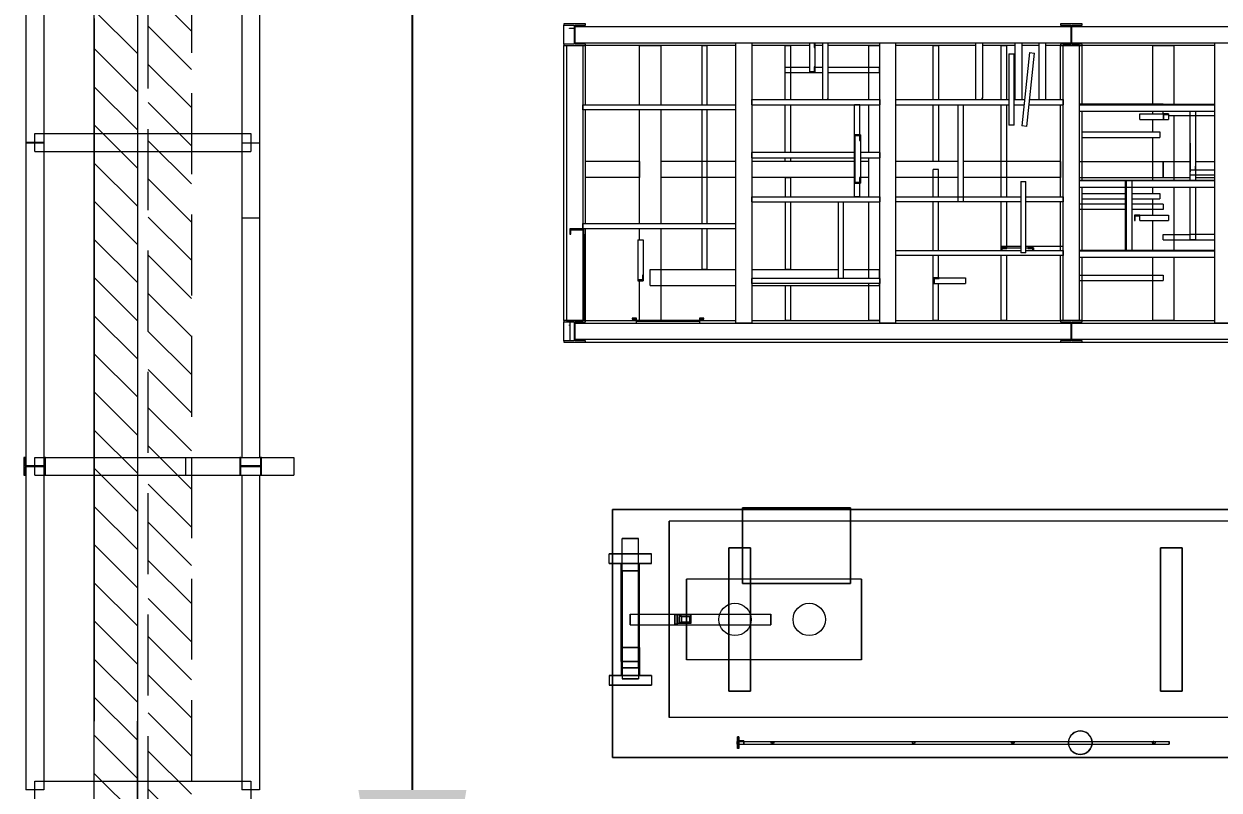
# Model space of a CAD drawing. Header units: inches. Extents: x -430764 to 256483, y 7374 to 217374.
# Drawn here: x -242696 to -231627, y 96227 to 103328 of the extents above; entities that cross this region are included whole.
import ezdxf

# ---------------------------------------------------------------- set-up
doc = ezdxf.new("R2010")
doc.units = ezdxf.units.IN
doc.header["$MEASUREMENT"] = 0
doc.linetypes.add('CABLETRAYLAYOUT-EMBED 2_DWG$0$HIDDEN2', pattern=[0.1875, 0.125, -0.0625])
for name, color, linetype, lineweight in [('Cable Tray Instruments', 7, 'Continuous', 13), ('Cable Tray Power', 7, 'Continuous', 13), ('CABLETRAYLAYOUT-EMBED 2_DWG$0$DwgTemplate', 7, 'Continuous', 9)]:
    doc.layers.add(name, color=color, linetype=linetype, lineweight=lineweight)
doc.styles.add('HZTXT', font='simplexs.shx', dxfattribs={"width": 0.7, "bigfont": 'hztxt.shx'})
doc.dimstyles.new('标注 1：500', dxfattribs={"dimtxt": 1500, "dimasz": 3000, "dimexe": 150, "dimexo": 100, "dimgap": 50, "dimtad": 1, "dimdec": 0, "dimdsep": 46, "dimtxsty": 'HZTXT', "dimcen": 9, "dimclrd": 4, "dimclre": 4, "dimclrt": 2, "dimazin": 2, "dimtfac": 1, "dimtdec": 0, "dimtmove": 2, "dimatfit": 3, "dimfxl": 250, "dimtolj": 1, "dimtzin": 0, "dimarcsym": 0})

# ---------------------------------------------------------------- blocks, each defined once
blk = doc.blocks.new('*D5')
at = {"layer": 'Cable Tray Instruments', "color": 4, "lineweight": -2, "transparency": 16777216}
for p, q in [((-241045, 135311), (-238948, 135311)), ((-239098, 132311), (-239098, 116519)), ((-239098, 96228), (-239098, 112019)), ((-241545, 93228), (-238948, 93228))]:
    blk.add_line(p, q, dxfattribs=at)
at = {"layer": 'Cable Tray Instruments', "color": 4, "transparency": 16777216}
for points in [[(-239598, 132311), (-238598, 132311), (-239098, 135311)], [(-239598, 96228), (-238598, 96228), (-239098, 93228)]]:
    blk.add_solid(points, dxfattribs=at)
at = {"layer": 'Defpoints', "color": 0, "transparency": 16777216}
for p in [(-241145, 135311), (-241645, 93228), (-239098, 93228)]:
    blk.add_point(p, dxfattribs=at)
at = {"layer": 'Cable Tray Instruments', "transparency": 16777216, "insert": (-239098, 114269), "char_height": 1500, "attachment_point": 5, "rotation": 90, "style": 'HZTXT'}
blk.add_mtext('\\A1;42.1m', dxfattribs=at)

msp = doc.modelspace()

# ---------------------------------------------------------------- hatches: boundary and pattern name
at = {"layer": 'Cable Tray Instruments'}
h = msp.add_hatch(dxfattribs=at)
h.set_pattern_fill('ANSI31', color=6, scale=2000, angle=90)
h.paths.add_polyline_path([(-241544.86, 135310.81), (-241144.86, 135310.81), (-241144.86, 93728.09), (-241544.86, 93728.09)])
at = {"layer": 'Cable Tray Power'}
h = msp.add_hatch(dxfattribs=at)
h.set_pattern_fill('ANSI31', color=3, scale=2000, angle=90)
h.paths.add_polyline_path([(-242044.86, 135310.81), (-241644.86, 135310.81), (-241644.86, 93228.26), (-242044.86, 93228.26)])

# ---------------------------------------------------------------- linework, layer by layer
at = {"layer": 'Cable Tray Instruments', "color": 6, "linetype": 'CABLETRAYLAYOUT-EMBED 2_DWG$0$HIDDEN2', "ltscale": 6000}
msp.add_lwpolyline([(-241144.86, 135310.81), (-241144.86, 93728.09), (-241544.86, 93728.09), (-241544.86, 135310.81)], dxfattribs=at)
msp.add_lwpolyline([(-241544.86, 135310.81), (-241144.86, 135310.81), (-241144.86, 93728.09), (-241544.86, 93728.09)], close=True, dxfattribs=at)
at = {"layer": 'Cable Tray Power', "color": 3, "linetype": 'Continuous'}
for p, q in [((-242044.86, 103378.26), (-242044.86, 100278.26)), ((-242044.86, 103378.26), (-242044.86, 100278.26)), ((-241644.86, 103378.26), (-241644.86, 100278.26)), ((-241644.86, 103378.26), (-241644.86, 100278.26)), ((-242044.86, 100278.26), (-242044.86, 100208.45)), ((-242044.86, 100278.26), (-242044.86, 100208.45)), ((-242044.86, 100208.45), (-242044.86, 96866.26)), ((-242044.86, 100208.45), (-242044.86, 96866.26)), ((-241644.86, 100278.26), (-241644.86, 100208.45)), ((-241644.86, 100278.26), (-241644.86, 100208.45)), ((-241644.86, 100208.45), (-241644.86, 96866.26)), ((-241644.86, 100208.45), (-241644.86, 96866.26)), ((-242044.86, 95828.26), (-242044.86, 96866.26)), ((-242044.86, 95828.26), (-242044.86, 96866.26)), ((-241644.86, 95828.26), (-241644.86, 96866.26)), ((-241644.86, 95828.26), (-241644.86, 96866.26))]:
    msp.add_line(p, q, dxfattribs=at)
at = {"layer": 'Cable Tray Power', "color": 3}
msp.add_lwpolyline([(-242044.86, 135310.81), (-241644.86, 135310.81), (-241644.86, 93228.26), (-242044.86, 93228.26)], close=True, dxfattribs=at)
at = {"layer": 'CABLETRAYLAYOUT-EMBED 2_DWG$0$DwgTemplate', "color": 252, "linetype": 'Continuous'}
for p, q in [((-242677.41, 105228.26), (-242677.41, 102228.26)), ((-242512.31, 105228.26), (-242512.31, 102228.26)), ((-240677.41, 105145.71), (-240677.41, 101528.21)), ((-240512.31, 105145.71), (-240512.31, 101528.21)), ((-237694.86, 103328.26), (-237694.86, 103316.26)), ((-237494.86, 103328.26), (-237694.86, 103328.26)), ((-237694.86, 103140.26), (-237694.86, 103316.26)), ((-237694.86, 103316.26), (-237598.86, 103316.26)), ((-237642, 103284.26), (-237642, 103288.26)), ((-237642, 103288.26), (-237598.86, 103288.26)), ((-237598.86, 103284.26), (-237642, 103284.26)), ((-237598.86, 103316.26), (-237598.86, 103140.26)), ((-237590.86, 103140.26), (-237590.86, 103316.26)), ((-237590.86, 103316.26), (-237494.86, 103316.26)), ((-237590.86, 103153.26), (-237590.86, 103303.26)), ((-237590.86, 103303.26), (-230194.86, 103303.26)), ((-237494.86, 103316.26), (-237494.86, 103328.26)), ((-233094.86, 103328.26), (-233094.86, 103316.26)), ((-232894.86, 103328.26), (-233094.86, 103328.26)), ((-233094.86, 103316.26), (-232998.86, 103316.26)), ((-232998.86, 103316.26), (-232998.86, 103140.26)), ((-232990.86, 103140.26), (-232990.86, 103316.26)), ((-232990.86, 103316.26), (-232894.86, 103316.26)), ((-232894.86, 103316.26), (-232894.86, 103328.26)), ((-237694.86, 103140.26), (-237694.86, 103128.26)), ((-237598.86, 103140.26), (-237694.86, 103140.26)), ((-237694.86, 100578.26), (-237694.86, 103128.26)), ((-237694.86, 103128.26), (-237494.86, 103128.26)), ((-237669.86, 103128.26), (-237669.86, 100578.26)), ((-237669.86, 103128.26), (-237519.86, 103128.26)), ((-237590.86, 103153.26), (-230194.86, 103153.26)), ((-237494.86, 103140.26), (-237590.86, 103140.26)), ((-237519.86, 103128.26), (-237519.86, 101428.31)), ((-237494.86, 103128.26), (-237494.86, 103140.26)), ((-236105.86, 103128.26), (-237494.86, 103128.26)), ((-237494.86, 102578.26), (-237494.86, 103128.26)), ((-236994.86, 103128.26), (-236794.86, 103128.26)), ((-236994.86, 102578.26), (-236994.86, 103128.26)), ((-236794.86, 102578.26), (-236794.86, 103128.26)), ((-236414.86, 103128.26), (-236366.86, 103128.26)), ((-236414.86, 102578.26), (-236414.86, 103128.26)), ((-236366.86, 102578.26), (-236366.86, 103128.26)), ((-236105.86, 103153.26), (-235955.86, 103153.26)), ((-236105.86, 103153.26), (-236105.86, 100553.26)), ((-235955.86, 103153.26), (-235955.86, 100553.26)), ((-235420.26, 103128.26), (-235955.86, 103128.26)), ((-235644.86, 103128.26), (-235596.86, 103128.26)), ((-235644.86, 102626.26), (-235644.86, 103128.26)), ((-235596.86, 103128.26), (-235596.86, 102626.26)), ((-235420.26, 103153.26), (-235420.26, 102878.36)), ((-235375.81, 103153.26), (-235375.81, 103109.91)), ((-235375.81, 103109.91), (-235369.46, 103109.91)), ((-235369.46, 103153.26), (-235369.46, 102878.36)), ((-235369.46, 103109.91), (-235369.46, 103153.26)), ((-235300.26, 103128.26), (-235369.46, 103128.26)), ((-235300.26, 103153.26), (-235300.26, 102626.26)), ((-235249.46, 103153.26), (-235249.46, 102629.69)), ((-234769.86, 103128.26), (-235249.46, 103128.26)), ((-234874.86, 103128.26), (-234874.86, 102626.26)), ((-234874.86, 103128.26), (-234769.86, 103128.26)), ((-234769.86, 100553.26), (-234769.86, 103153.26)), ((-234769.86, 103153.26), (-234619.86, 103153.26)), ((-234619.86, 100553.26), (-234619.86, 103153.26)), ((-233882.46, 103128.26), (-234619.86, 103128.26)), ((-234274.86, 102626.26), (-234274.86, 103128.26)), ((-234274.86, 103128.26), (-234226.86, 103128.26)), ((-234226.86, 103128.26), (-234226.86, 102626.26)), ((-233882.46, 103153.26), (-233882.46, 102626.26)), ((-233819.46, 103153.26), (-233819.46, 102641.26)), ((-233517.86, 103128.26), (-233819.46, 103128.26)), ((-233644.86, 102626.26), (-233644.86, 103128.26)), ((-233644.86, 103128.26), (-233596.86, 103128.26)), ((-233596.86, 103128.26), (-233596.86, 102626.26)), ((-233573.02, 103050.4), (-233573.02, 102388.26)), ((-233573.02, 103050.4), (-233525.02, 103050.4)), ((-233525.02, 102388.26), (-233525.02, 103050.4)), ((-233517.86, 103153.26), (-233517.86, 102626.26)), ((-233454.86, 103153.26), (-233454.86, 102626.26)), ((-233294.86, 103128.26), (-233454.86, 103128.26)), ((-233383.34, 103061.73), (-233454.12, 102382.6)), ((-233406.38, 102377.62), (-233335.6, 103056.75)), ((-233383.34, 103061.73), (-233335.6, 103056.75)), ((-233294.86, 102626.26), (-233294.86, 103153.26)), ((-233231.86, 102626.26), (-233231.86, 103153.26)), ((-233094.86, 103128.26), (-233231.86, 103128.26)), ((-233094.86, 103140.26), (-233094.86, 103128.26)), ((-232998.86, 103140.26), (-233094.86, 103140.26)), ((-233094.86, 102626.26), (-233094.86, 103128.26)), ((-233094.86, 103128.26), (-232894.86, 103128.26)), ((-233069.86, 100578.26), (-233069.86, 103128.26)), ((-232919.86, 103128.26), (-233069.86, 103128.26)), ((-232894.86, 103140.26), (-232990.86, 103140.26)), ((-232919.86, 100578.26), (-232919.86, 103128.26)), ((-232894.86, 103128.26), (-232894.86, 103140.26)), ((-231669.86, 103128.26), (-232894.86, 103128.26)), ((-232894.86, 102581.26), (-232894.86, 103128.26)), ((-232244.86, 103128.26), (-232244.86, 102581.26)), ((-232244.86, 103128.26), (-232044.86, 103128.26)), ((-232044.86, 103128.26), (-232044.86, 102581.26)), ((-231669.86, 103153.26), (-231519.86, 103153.26)), ((-231669.86, 103153.26), (-231669.86, 100553.26)), ((-235644.86, 102926.26), (-235420.26, 102926.26)), ((-235644.86, 102878.26), (-235644.86, 102926.26)), ((-235644.86, 102878.26), (-235300.26, 102878.26)), ((-235375.81, 102884.71), (-235420.26, 102884.71)), ((-235420.26, 102884.71), (-235420.26, 102878.36)), ((-235369.46, 102878.36), (-235420.26, 102878.36)), ((-235420.26, 102878.36), (-235369.46, 102878.36)), ((-235375.81, 102929.16), (-235375.81, 102884.71)), ((-235369.46, 102929.16), (-235375.81, 102929.16)), ((-235369.46, 102878.36), (-235369.46, 102929.16)), ((-235369.46, 102926.26), (-235300.26, 102926.26)), ((-235249.46, 102926.26), (-234774.86, 102926.26)), ((-235249.46, 102878.26), (-234774.86, 102878.26)), ((-234774.86, 102926.26), (-234774.86, 102878.26)), ((-235955.86, 102626.26), (-234769.86, 102626.26)), ((-235955.86, 102578.26), (-235955.86, 102626.26)), ((-235249.46, 102629.69), (-235255.81, 102629.69)), ((-235255.81, 102629.69), (-235255.81, 102626.26)), ((-235249.46, 102626.26), (-235249.46, 102629.69)), ((-234769.86, 102626.26), (-234769.86, 102578.26)), ((-234619.86, 102626.26), (-233573.02, 102626.26)), ((-234619.86, 102578.26), (-234619.86, 102626.26)), ((-233819.46, 102641.26), (-233825.46, 102641.26)), ((-233825.46, 102641.26), (-233825.46, 102626.26)), ((-233819.46, 102626.26), (-233819.46, 102641.26)), ((-233525.02, 102626.26), (-233428.72, 102626.26)), ((-233380.46, 102626.26), (-233069.86, 102626.26)), ((-233069.86, 102626.26), (-233069.86, 102578.26)), ((-237519.86, 102578.26), (-236105.86, 102578.26)), ((-237519.86, 102530.26), (-237519.86, 102578.26)), ((-236105.86, 102530.26), (-237519.86, 102530.26)), ((-237494.86, 101478.26), (-237494.86, 102530.26)), ((-236994.86, 101478.26), (-236994.86, 102530.26)), ((-236794.86, 101478.26), (-236794.86, 102530.26)), ((-236414.86, 101478.26), (-236414.86, 102530.26)), ((-236366.86, 101478.26), (-236366.86, 102530.26)), ((-236105.86, 102578.26), (-236105.86, 102530.26)), ((-235955.86, 102578.26), (-234769.86, 102578.26)), ((-235644.86, 102135.76), (-235644.86, 102578.26)), ((-235596.86, 102578.26), (-235596.86, 102135.76)), ((-235002.86, 101726.26), (-235002.86, 102578.26)), ((-234954.86, 102578.26), (-235002.86, 102578.26)), ((-234954.86, 102299.31), (-234954.86, 102578.26)), ((-234874.86, 102578.26), (-234874.86, 102135.76)), ((-234619.86, 102578.26), (-233573.02, 102578.26)), ((-234274.86, 102053.26), (-234274.86, 102578.26)), ((-234226.86, 102578.26), (-234226.86, 102053.26)), ((-234042.86, 102578.26), (-233994.86, 102578.26)), ((-234042.86, 101678.26), (-234042.86, 102578.26)), ((-233994.86, 101678.26), (-233994.86, 102578.26)), ((-233644.86, 101726.26), (-233644.86, 102578.26)), ((-233596.86, 102578.26), (-233596.86, 101726.26)), ((-233525.02, 102578.26), (-233433.73, 102578.26)), ((-233385.47, 102578.26), (-233069.86, 102578.26)), ((-233094.86, 101726.26), (-233094.86, 102578.26)), ((-232919.86, 102586.26), (-232144.86, 102586.26)), ((-232919.86, 102575.26), (-232919.86, 102581.26)), ((-231669.86, 102581.26), (-232919.86, 102581.26)), ((-231669.86, 102575.26), (-232919.86, 102575.26)), ((-232919.86, 102518.26), (-231669.86, 102518.26)), ((-232894.86, 102326.89), (-232894.86, 102518.26)), ((-232360.58, 102493.66), (-232094.86, 102493.66)), ((-232360.58, 102442.86), (-232360.58, 102493.66)), ((-232244.86, 102518.26), (-232244.86, 102493.66)), ((-232146.22, 102493.66), (-232146.22, 102442.86)), ((-232095.42, 102493.66), (-232146.22, 102493.66)), ((-232144.86, 102586.26), (-232144.86, 102581.26)), ((-232144.86, 102493.66), (-232144.86, 102518.26)), ((-232095.42, 102487.31), (-232095.42, 102493.66)), ((-232094.86, 102493.66), (-232094.86, 102442.86)), ((-231894.86, 102480.26), (-231894.86, 102518.26)), ((-231894.86, 101878.26), (-231894.86, 102518.26)), ((-231846.86, 102518.26), (-231846.86, 101878.26)), ((-231669.86, 102581.26), (-231669.86, 102575.26)), ((-233525.02, 102388.26), (-233573.02, 102388.26)), ((-232360.58, 102442.86), (-232094.86, 102442.86)), ((-232244.86, 102442.86), (-232244.86, 102326.89)), ((-232146.22, 102442.86), (-232139.87, 102442.86)), ((-232139.87, 102442.86), (-232139.87, 102487.31)), ((-232139.87, 102487.31), (-232095.42, 102487.31)), ((-232094.86, 102480.26), (-231894.86, 102480.26)), ((-232044.86, 102480.26), (-232044.86, 101878.26)), ((-231894.86, 102480.26), (-231669.86, 102480.26)), ((-242594.86, 102310.81), (-240594.86, 102310.81)), ((-242594.86, 102145.71), (-242594.86, 102310.81)), ((-240594.86, 102310.81), (-240594.86, 102145.71)), ((-235000.26, 102299.31), (-235000.26, 102292.96)), ((-234949.46, 102299.31), (-235000.26, 102299.31)), ((-235000.26, 102299.31), (-235000.26, 101852.22)), ((-235000.26, 102299.31), (-234949.46, 102299.31)), ((-235000.26, 102292.96), (-234955.81, 102292.96)), ((-234955.81, 102292.96), (-234955.81, 102248.51)), ((-234949.46, 102248.51), (-234949.46, 102299.31)), ((-234949.46, 102299.31), (-234949.46, 101852.22)), ((-233406.38, 102377.62), (-233454.12, 102382.6)), ((-232894.86, 102326.89), (-232175.9, 102326.89)), ((-232894.86, 102276.09), (-232894.86, 102326.89)), ((-232894.86, 102276.09), (-232175.9, 102276.09)), ((-232894.86, 101878.26), (-232894.86, 102276.09)), ((-232244.86, 102276.09), (-232244.86, 101878.26)), ((-232175.9, 102326.89), (-232175.9, 102276.09)), ((-242512.31, 102228.26), (-242677.41, 102228.26)), ((-242677.41, 102225.15), (-242512.31, 102225.15)), ((-242677.41, 102225.15), (-242677.41, 99228.26)), ((-242512.31, 102225.15), (-242512.31, 99228.26)), ((-240677.41, 102225.15), (-240512.31, 102225.15)), ((-240677.41, 102225.15), (-240677.41, 99310.81)), ((-240512.31, 102225.15), (-240512.31, 99310.81)), ((-234955.81, 102248.51), (-234949.46, 102248.51)), ((-231896.26, 102224.03), (-231896.26, 101958.31)), ((-231896.26, 102224.03), (-231894.86, 102224.03)), ((-231846.86, 102224.03), (-231845.46, 102224.03)), ((-231845.46, 102224.03), (-231845.46, 101976.26)), ((-242594.86, 102145.71), (-240594.86, 102145.71)), ((-236994.86, 102053.26), (-237494.86, 102053.26)), ((-237494.86, 101903.26), (-237494.86, 102053.26)), ((-236994.86, 102053.26), (-236994.86, 101903.26)), ((-236794.86, 101903.26), (-236794.86, 102053.26)), ((-236105.86, 102053.26), (-236794.86, 102053.26)), ((-235955.86, 102087.76), (-235955.86, 102135.76)), ((-235000.26, 102135.76), (-235955.86, 102135.76)), ((-235955.86, 102087.76), (-235000.26, 102087.76)), ((-235002.86, 102053.26), (-235955.86, 102053.26)), ((-235644.86, 102053.26), (-235644.86, 102087.76)), ((-235596.86, 102053.26), (-235644.86, 102053.26)), ((-235596.86, 102087.76), (-235596.86, 102053.26)), ((-234769.86, 102135.76), (-234949.46, 102135.76)), ((-234949.46, 102087.76), (-234769.86, 102087.76)), ((-234874.86, 102053.26), (-234949.46, 102053.26)), ((-234874.86, 102087.76), (-234874.86, 101726.26)), ((-234874.86, 102053.26), (-234874.86, 101903.26)), ((-234769.86, 102135.76), (-234769.86, 102087.76)), ((-234042.86, 102053.26), (-234619.86, 102053.26)), ((-234226.86, 102053.26), (-234274.86, 102053.26)), ((-233094.86, 102053.26), (-233994.86, 102053.26)), ((-233094.86, 102053.26), (-233094.86, 101903.26)), ((-232919.86, 102053.26), (-232144.86, 102053.26)), ((-232144.86, 102053.26), (-231896.26, 102053.26)), ((-232144.86, 101903.26), (-232144.86, 102053.26)), ((-232144.86, 102053.26), (-232144.86, 101903.26)), ((-231845.46, 102053.26), (-231669.86, 102053.26)), ((-234226.86, 101978.26), (-234274.86, 101978.26)), ((-234274.86, 101726.26), (-234274.86, 101978.26)), ((-234226.86, 101726.26), (-234226.86, 101978.26)), ((-231896.26, 102009.67), (-231896.26, 102003.32)), ((-231894.86, 102009.67), (-231896.26, 102009.67)), ((-231896.26, 102003.32), (-231894.86, 102003.32)), ((-231894.86, 101958.31), (-231896.26, 101958.31)), ((-231894.86, 101928.26), (-231894.86, 101976.26)), ((-231894.86, 101976.26), (-231669.86, 101976.26)), ((-231845.46, 102009.67), (-231846.86, 102009.67)), ((-231845.46, 101976.26), (-231845.46, 102009.67)), ((-236994.86, 101903.26), (-237494.86, 101903.26)), ((-236105.86, 101903.26), (-236794.86, 101903.26)), ((-235002.86, 101903.26), (-235955.86, 101903.26)), ((-235644.86, 101903.26), (-235644.86, 101726.26)), ((-235644.86, 101903.26), (-235596.86, 101903.26)), ((-235596.86, 101903.26), (-235596.86, 101726.26)), ((-234955.81, 101858.57), (-235000.26, 101858.57)), ((-235000.26, 101858.57), (-235000.26, 101852.22)), ((-234949.46, 101852.22), (-235000.26, 101852.22)), ((-235000.26, 101852.22), (-234949.46, 101852.22)), ((-234955.81, 101903.02), (-234955.81, 101858.57)), ((-234949.46, 101903.02), (-234955.81, 101903.02)), ((-234954.86, 101726.26), (-234954.86, 101852.22)), ((-234874.86, 101903.26), (-234949.46, 101903.26)), ((-234949.46, 101852.22), (-234949.46, 101903.02)), ((-234042.86, 101903.26), (-234619.86, 101903.26)), ((-233094.86, 101903.26), (-233994.86, 101903.26)), ((-233464.7, 101868.26), (-233464.7, 101206.13)), ((-233464.7, 101868.26), (-233416.7, 101868.26)), ((-233416.7, 101206.13), (-233416.7, 101868.26)), ((-232919.86, 101903.26), (-232144.86, 101903.26)), ((-232919.86, 101872.26), (-232919.86, 101878.26)), ((-231669.86, 101878.26), (-232919.86, 101878.26)), ((-231669.86, 101872.26), (-232919.86, 101872.26)), ((-232494.48, 101228.26), (-232494.15, 101878.26)), ((-232494.15, 101878.26), (-232488.15, 101878.26)), ((-232488.15, 101878.26), (-232488.48, 101228.26)), ((-232431.48, 101228.26), (-232431.15, 101872.26)), ((-232144.86, 101903.26), (-231894.86, 101903.26)), ((-231894.86, 101928.26), (-231669.86, 101928.26)), ((-231846.86, 101903.26), (-231669.86, 101903.26)), ((-231669.86, 101878.26), (-231669.86, 101872.26)), ((-235955.86, 101678.26), (-235955.86, 101726.26)), ((-235955.86, 101726.26), (-234769.86, 101726.26)), ((-234954.86, 101726.26), (-235002.86, 101726.26)), ((-234769.86, 101726.26), (-234769.86, 101678.26)), ((-234619.86, 101678.26), (-234619.86, 101726.26)), ((-234619.86, 101726.26), (-233464.7, 101726.26)), ((-233416.7, 101726.26), (-233069.86, 101726.26)), ((-233069.86, 101726.26), (-233069.86, 101678.26)), ((-232919.86, 101815.26), (-232494.18, 101815.26)), ((-232894.86, 101756.89), (-232894.86, 101815.26)), ((-232894.86, 101756.89), (-232494.21, 101756.89)), ((-232894.86, 101706.09), (-232894.86, 101756.89)), ((-232488.18, 101815.26), (-231669.86, 101815.26)), ((-232431.21, 101756.89), (-232175.9, 101756.89)), ((-232244.86, 101815.26), (-232244.86, 101756.89)), ((-232175.9, 101756.89), (-232175.9, 101706.09)), ((-232044.86, 101815.26), (-232044.86, 101228.26)), ((-231894.86, 101328.26), (-231894.86, 101815.26)), ((-231846.86, 101815.26), (-231846.86, 101328.26)), ((-235955.86, 101678.26), (-235152.86, 101678.26)), ((-235644.86, 101678.26), (-235644.86, 101053.26)), ((-235596.86, 101678.26), (-235596.86, 101053.26)), ((-235152.86, 101678.26), (-235104.86, 101678.26)), ((-235152.86, 100968.76), (-235152.86, 101678.26)), ((-235104.86, 101678.26), (-234769.86, 101678.26)), ((-235104.86, 100968.76), (-235104.86, 101678.26)), ((-234874.86, 101678.26), (-234874.86, 100968.76)), ((-233464.7, 101678.26), (-234619.86, 101678.26)), ((-234274.86, 101228.26), (-234274.86, 101678.26)), ((-234226.86, 101228.26), (-234226.86, 101678.26)), ((-233994.86, 101678.26), (-234042.86, 101678.26)), ((-233644.86, 101228.26), (-233644.86, 101678.26)), ((-233596.86, 101678.26), (-233596.86, 101253.66)), ((-233069.86, 101678.26), (-233416.7, 101678.26)), ((-233094.86, 101228.26), (-233094.86, 101678.26)), ((-232494.26, 101656.26), (-232919.86, 101656.26)), ((-232494.29, 101608.26), (-232919.86, 101608.26)), ((-232894.86, 101706.09), (-232494.24, 101706.09)), ((-232894.86, 101228.26), (-232894.86, 101706.09)), ((-232144.86, 101608.26), (-232431.29, 101608.26)), ((-232144.86, 101656.26), (-232431.26, 101656.26)), ((-232431.24, 101706.09), (-232175.9, 101706.09)), ((-232244.86, 101706.09), (-232244.86, 101556.89)), ((-232144.86, 101656.26), (-232144.86, 101608.26)), ((-240512.31, 101528.21), (-240677.41, 101528.21)), ((-232361.14, 101556.89), (-232411.94, 101556.89)), ((-232411.94, 101556.89), (-232411.94, 101506.09)), ((-232411.94, 101506.09), (-232405.59, 101506.09)), ((-232405.59, 101550.54), (-232361.14, 101550.54)), ((-232405.59, 101506.09), (-232405.59, 101550.54)), ((-232361.14, 101550.54), (-232361.14, 101556.89)), ((-232360.58, 101506.09), (-232360.58, 101556.89)), ((-232360.58, 101556.89), (-232094.86, 101556.89)), ((-232360.58, 101506.09), (-232094.86, 101506.09)), ((-232244.86, 101506.09), (-232244.86, 101228.26)), ((-232094.86, 101556.89), (-232094.86, 101506.09)), ((-237511.36, 101428.31), (-237638.36, 101428.31)), ((-237638.36, 101428.31), (-237638.36, 101380.31)), ((-237630.23, 101380.31), (-237630.23, 101420.06)), ((-237630.23, 101420.06), (-237519.49, 101420.06)), ((-237519.86, 101478.26), (-236105.86, 101478.26)), ((-237519.86, 101430.26), (-237519.86, 101478.26)), ((-236105.86, 101430.26), (-237519.86, 101430.26)), ((-237519.86, 101420.06), (-237519.86, 100578.26)), ((-237519.49, 101420.06), (-237519.49, 101380.31)), ((-237511.36, 101380.31), (-237511.36, 101428.31)), ((-237494.86, 100578.26), (-237494.86, 101430.26)), ((-236994.86, 101328.31), (-236994.86, 101430.26)), ((-236794.86, 100579.06), (-236794.86, 101430.26)), ((-236414.86, 101053.26), (-236414.86, 101430.26)), ((-236366.86, 101053.26), (-236366.86, 101430.26)), ((-236105.86, 101478.26), (-236105.86, 101430.26)), ((-237638.36, 101380.31), (-237630.23, 101380.31)), ((-237519.49, 101380.31), (-237511.36, 101380.31)), ((-237511.36, 101380.31), (-237511.36, 100578.26)), ((-237010.26, 101328.31), (-236959.46, 101328.31)), ((-237010.26, 101328.31), (-237010.26, 100948.36)), ((-236959.46, 101328.31), (-236959.46, 100948.36)), ((-232144.86, 101376.26), (-231894.86, 101376.26)), ((-232144.86, 101328.26), (-232144.86, 101376.26)), ((-232144.86, 101328.26), (-231894.86, 101328.26)), ((-231669.86, 101376.26), (-231894.86, 101376.26)), ((-231894.86, 101328.26), (-231894.86, 101376.26)), ((-231894.86, 101328.26), (-231669.86, 101328.26)), ((-231846.86, 101328.26), (-231894.86, 101328.26)), ((-234619.86, 101180.26), (-234619.86, 101228.26)), ((-234619.86, 101228.26), (-233464.7, 101228.26)), ((-233069.86, 101180.26), (-234619.86, 101180.26)), ((-234274.86, 100578.26), (-234274.86, 101180.26)), ((-234226.86, 100973.66), (-234226.86, 101180.26)), ((-233464.7, 101266.26), (-233644.86, 101266.26)), ((-233644.86, 101228.26), (-233644.86, 101266.26)), ((-233644.86, 100578.26), (-233644.86, 101180.26)), ((-233591.52, 101253.66), (-233642.32, 101253.66)), ((-233642.32, 101253.66), (-233642.32, 101228.26)), ((-233642.32, 101253.66), (-233464.7, 101253.66)), ((-233642.32, 101228.26), (-233642.32, 101253.66)), ((-233635.97, 101247.31), (-233591.52, 101247.31)), ((-233635.97, 101228.26), (-233635.97, 101247.31)), ((-233596.86, 101180.26), (-233596.86, 100578.26)), ((-233591.52, 101247.31), (-233591.52, 101253.66)), ((-233416.7, 101206.13), (-233464.7, 101206.13)), ((-233069.86, 101266.26), (-233416.7, 101266.26)), ((-233416.7, 101253.66), (-233347.39, 101253.66)), ((-233416.7, 101228.26), (-233069.86, 101228.26)), ((-233398.19, 101253.66), (-233398.19, 101247.31)), ((-233347.39, 101253.66), (-233398.19, 101253.66)), ((-233398.19, 101247.31), (-233353.74, 101247.31)), ((-233353.74, 101247.31), (-233353.74, 101228.26)), ((-233347.39, 101228.26), (-233347.39, 101253.66)), ((-233347.39, 101253.66), (-233347.39, 101228.26)), ((-233094.86, 100578.26), (-233094.86, 101180.26)), ((-233069.86, 101228.26), (-233069.86, 101180.26)), ((-231669.86, 101228.26), (-232919.86, 101228.26)), ((-232919.86, 101222.26), (-232919.86, 101228.26)), ((-231669.86, 101222.26), (-232919.86, 101222.26)), ((-232488.48, 101228.26), (-232494.48, 101228.26)), ((-231669.86, 101228.26), (-231669.86, 101222.26)), ((-232919.86, 101165.26), (-231669.86, 101165.26)), ((-232894.86, 100578.26), (-232894.86, 101165.26)), ((-232244.86, 101165.26), (-232244.86, 100578.26)), ((-232044.86, 101165.26), (-232044.86, 100578.26)), ((-237010.26, 100954.71), (-237010.26, 100948.36)), ((-236965.81, 100954.71), (-237010.26, 100954.71)), ((-236959.46, 100948.36), (-237010.26, 100948.36)), ((-237010.26, 100948.36), (-236959.46, 100948.36)), ((-236994.86, 100579.06), (-236994.86, 100948.36)), ((-236965.81, 100999.16), (-236965.81, 100954.71)), ((-236959.46, 100999.16), (-236965.81, 100999.16)), ((-236959.46, 100948.36), (-236959.46, 100999.16)), ((-236894.86, 101053.26), (-236105.86, 101053.26)), ((-236894.86, 100903.26), (-236894.86, 101053.26)), ((-236366.86, 101053.26), (-236414.86, 101053.26)), ((-235955.86, 101053.26), (-235152.86, 101053.26)), ((-235955.86, 100920.76), (-235955.86, 100968.76)), ((-235152.86, 100968.76), (-235955.86, 100968.76)), ((-235596.86, 101053.26), (-235644.86, 101053.26)), ((-235104.86, 100968.76), (-235152.86, 100968.76)), ((-235104.86, 101053.26), (-234774.86, 101053.26)), ((-234769.86, 100968.76), (-235104.86, 100968.76)), ((-234774.86, 101053.26), (-234774.86, 100968.76)), ((-234769.86, 100968.76), (-234769.86, 100920.76)), ((-234219.46, 100973.66), (-234270.26, 100973.66)), ((-234270.26, 100973.66), (-234270.26, 100922.86)), ((-234270.26, 100973.66), (-233975.33, 100973.66)), ((-234270.26, 100922.86), (-234270.26, 100973.66)), ((-234263.91, 100922.86), (-234263.91, 100967.31)), ((-234263.91, 100967.31), (-234219.46, 100967.31)), ((-234219.46, 100967.31), (-234219.46, 100973.66)), ((-233975.33, 100973.66), (-233975.33, 100922.86)), ((-232919.86, 100998.26), (-232144.86, 100998.26)), ((-232919.86, 100950.26), (-232144.86, 100950.26)), ((-232144.86, 100998.26), (-232144.86, 100950.26)), ((-236894.86, 100903.26), (-236105.86, 100903.26)), ((-234769.86, 100920.76), (-235955.86, 100920.76)), ((-235955.86, 100903.26), (-234774.86, 100903.26)), ((-235644.86, 100903.26), (-235596.86, 100903.26)), ((-235644.86, 100903.26), (-235644.86, 100578.26)), ((-235596.86, 100903.26), (-235596.86, 100578.26)), ((-234874.86, 100920.76), (-234874.86, 100578.26)), ((-234774.86, 100920.76), (-234774.86, 100903.26)), ((-234270.26, 100922.86), (-234263.91, 100922.86)), ((-234270.26, 100922.86), (-233975.33, 100922.86)), ((-234226.86, 100578.26), (-234226.86, 100922.86)), ((-237494.86, 100578.26), (-237694.86, 100578.26)), ((-237694.86, 100578.26), (-237694.86, 100566.26)), ((-237694.86, 100390.26), (-237694.86, 100566.26)), ((-237694.86, 100566.26), (-237598.86, 100566.26)), ((-237669.86, 100578.26), (-237519.86, 100578.26)), ((-237642, 100538.26), (-237638.36, 100538.26)), ((-237642, 100534.26), (-237642, 100538.26)), ((-237638.36, 100534.26), (-237642, 100534.26)), ((-237638.36, 100566.26), (-237638.36, 100390.26)), ((-237598.86, 100566.26), (-237598.86, 100390.26)), ((-237590.86, 100566.26), (-237494.86, 100566.26)), ((-237590.86, 100390.26), (-237590.86, 100566.26)), ((-237590.86, 100403.26), (-237590.86, 100553.26)), ((-237590.86, 100553.26), (-230194.86, 100553.26)), ((-237511.36, 100566.26), (-237511.36, 100553.26)), ((-237494.86, 100578.26), (-237024.91, 100578.26)), ((-237494.86, 100566.26), (-237494.86, 100578.26)), ((-237061.87, 100599.86), (-237061.87, 100592.35)), ((-237021.74, 100599.86), (-237061.87, 100599.86)), ((-237061.87, 100592.35), (-237024.91, 100592.35)), ((-237024.91, 100592.35), (-237024.91, 100553.26)), ((-237021.74, 100553.26), (-237021.74, 100599.86)), ((-236439.37, 100579.06), (-237021.74, 100579.06)), ((-236439.37, 100568.47), (-237021.74, 100568.47)), ((-236399.24, 100599.86), (-236439.37, 100599.86)), ((-236439.37, 100599.86), (-236439.37, 100553.26)), ((-236439.37, 100568.47), (-236439.37, 100553.26)), ((-236436.2, 100592.35), (-236399.24, 100592.35)), ((-236436.2, 100553.26), (-236436.2, 100592.35)), ((-236436.2, 100578.26), (-236105.86, 100578.26)), ((-236399.24, 100592.35), (-236399.24, 100599.86)), ((-235955.86, 100553.26), (-236105.86, 100553.26)), ((-235955.86, 100578.26), (-234769.86, 100578.26)), ((-235596.86, 100578.26), (-235644.86, 100578.26)), ((-234769.86, 100578.26), (-234874.86, 100578.26)), ((-234619.86, 100553.26), (-234769.86, 100553.26)), ((-234619.86, 100578.26), (-233094.86, 100578.26)), ((-234226.86, 100578.26), (-234274.86, 100578.26)), ((-233596.86, 100578.26), (-233644.86, 100578.26)), ((-233094.86, 100578.26), (-233094.86, 100566.26)), ((-232894.86, 100578.26), (-233094.86, 100578.26)), ((-233094.86, 100566.26), (-232998.86, 100566.26)), ((-232919.86, 100578.26), (-233069.86, 100578.26)), ((-233060.62, 100566.26), (-233060.62, 100553.26)), ((-232998.86, 100566.26), (-232998.86, 100390.26)), ((-232990.86, 100390.26), (-232990.86, 100566.26)), ((-232990.86, 100566.26), (-232894.86, 100566.26)), ((-232933.62, 100566.26), (-232933.62, 100553.26)), ((-232894.86, 100578.26), (-231669.86, 100578.26)), ((-232894.86, 100566.26), (-232894.86, 100578.26)), ((-232044.86, 100578.26), (-232244.86, 100578.26)), ((-231519.86, 100553.26), (-231669.86, 100553.26)), ((-230194.86, 100403.26), (-237590.86, 100403.26)), ((-237511.36, 100403.26), (-237511.36, 100390.26)), ((-233060.62, 100403.26), (-233060.62, 100390.26)), ((-232933.62, 100403.26), (-232933.62, 100390.26)), ((-237598.86, 100390.26), (-237694.86, 100390.26)), ((-237694.86, 100390.26), (-237694.86, 100378.26)), ((-237694.86, 100378.26), (-237494.86, 100378.26)), ((-237494.86, 100390.26), (-237590.86, 100390.26)), ((-237494.86, 100378.26), (-237494.86, 100390.26)), ((-237494.86, 100378.26), (-233094.86, 100378.26)), ((-233094.86, 100390.26), (-233094.86, 100378.26)), ((-232998.86, 100390.26), (-233094.86, 100390.26)), ((-233094.86, 100378.26), (-232894.86, 100378.26)), ((-232894.86, 100390.26), (-232990.86, 100390.26)), ((-232894.86, 100378.26), (-232894.86, 100390.26)), ((-232894.86, 100378.26), (-230294.86, 100378.26)), ((-242685.41, 99310.81), (-242695.57, 99310.81)), ((-242695.57, 99310.81), (-242695.57, 99145.71)), ((-242685.41, 99231.38), (-242685.41, 99310.81)), ((-242594.86, 99145.71), (-242594.86, 99310.81)), ((-242594.86, 99310.81), (-241194.86, 99310.81)), ((-242504.31, 99310.81), (-242504.31, 99231.38)), ((-242494.15, 99310.81), (-242504.31, 99310.81)), ((-242494.15, 99145.71), (-242494.15, 99310.81)), ((-241194.86, 99145.71), (-241194.86, 99310.81)), ((-241194.86, 99310.81), (-240194.86, 99310.81)), ((-240695.57, 99310.81), (-240695.57, 99145.71)), ((-240685.41, 99310.81), (-240695.57, 99310.81)), ((-240685.41, 99231.38), (-240685.41, 99310.81)), ((-240494.15, 99310.81), (-240504.31, 99310.81)), ((-240504.31, 99310.81), (-240504.31, 99231.38)), ((-240494.15, 99145.71), (-240494.15, 99310.81)), ((-240194.86, 99310.81), (-240194.86, 99145.71)), ((-242504.31, 99231.38), (-242685.41, 99231.38)), ((-242685.41, 99145.71), (-242685.41, 99225.15)), ((-242685.41, 99225.15), (-242504.31, 99225.15)), ((-242512.31, 99228.26), (-242677.41, 99228.26)), ((-242677.41, 99228.26), (-242512.31, 99228.26)), ((-242677.41, 99228.26), (-242677.41, 96228.26)), ((-242512.31, 99228.26), (-242512.31, 96228.26)), ((-242504.31, 99225.15), (-242504.31, 99145.71)), ((-240504.31, 99231.38), (-240685.41, 99231.38)), ((-240685.41, 99225.15), (-240504.31, 99225.15)), ((-240685.41, 99145.71), (-240685.41, 99225.15)), ((-240504.31, 99225.15), (-240504.31, 99145.71)), ((-242695.57, 99145.71), (-242685.41, 99145.71)), ((-242594.86, 99145.71), (-241194.86, 99145.71)), ((-242504.31, 99145.71), (-242494.15, 99145.71)), ((-241194.86, 99145.71), (-240194.86, 99145.71)), ((-240695.57, 99145.71), (-240685.41, 99145.71)), ((-240677.41, 99145.71), (-240677.41, 96228.26)), ((-240512.31, 99145.71), (-240512.31, 96228.26)), ((-240504.31, 99145.71), (-240494.15, 99145.71)), ((-236039.74, 98842.39), (-235039.74, 98842.39)), ((-236039.74, 98842.39), (-235039.74, 98842.39)), ((-236039.74, 98183.26), (-236039.74, 98842.39)), ((-236039.74, 98183.26), (-236039.74, 98842.39)), ((-236039.74, 98842.39), (-236039.74, 98142.39)), ((-236039.74, 98842.39), (-236039.74, 98142.39)), ((-235039.74, 98842.39), (-236039.74, 98842.39)), ((-236039.74, 98842.39), (-235039.74, 98842.39)), ((-235039.74, 98842.39), (-235039.74, 98183.26)), ((-235039.74, 98842.39), (-235039.74, 98183.26)), ((-235039.74, 98142.39), (-235039.74, 98842.39)), ((-235039.74, 98142.39), (-235039.74, 98842.39)), ((-230094.86, 98828.26), (-237244.86, 98828.26)), ((-237244.86, 98828.26), (-230094.86, 98828.26)), ((-237244.86, 98828.26), (-236039.74, 98828.26)), ((-237244.86, 98828.26), (-236039.74, 98828.26)), ((-237244.86, 98828.26), (-237244.86, 96528.26)), ((-237244.86, 98828.26), (-237244.86, 96528.26)), ((-237244.86, 98417.84), (-237244.86, 98828.26)), ((-237244.86, 98417.84), (-237244.86, 98828.26)), ((-236039.74, 98828.26), (-235039.74, 98828.26)), ((-236039.74, 98828.26), (-235039.74, 98828.26)), ((-235039.74, 98828.26), (-230094.86, 98828.26)), ((-235039.74, 98828.26), (-230094.86, 98828.26)), ((-236719.86, 98718.26), (-236719.86, 96898.26)), ((-236719.86, 96898.26), (-236719.86, 98718.26)), ((-236719.86, 98718.26), (-236719.86, 96898.26)), ((-236719.86, 96898.26), (-236719.86, 98718.26)), ((-236039.74, 98718.26), (-236719.86, 98718.26)), ((-235039.74, 98718.26), (-236039.74, 98718.26)), ((-231419.86, 98718.26), (-235039.74, 98718.26)), ((-237079.86, 98558.84), (-237154.86, 98558.84)), ((-237154.86, 98558.84), (-237004.86, 98558.84)), ((-237004.86, 98558.84), (-237154.86, 98558.84)), ((-237154.86, 98558.84), (-237079.86, 98558.84)), ((-237154.86, 98417.84), (-237154.86, 98558.84)), ((-237004.86, 98558.84), (-237079.86, 98558.84)), ((-237079.86, 98558.84), (-237004.86, 98558.84)), ((-237004.86, 98417.84), (-237004.86, 98558.84)), ((-236883.01, 98417.84), (-237276.71, 98417.84)), ((-237276.71, 98417.84), (-236883.01, 98417.84)), ((-237276.71, 98325.77), (-237276.71, 98417.84)), ((-236883.01, 98417.84), (-237276.71, 98417.84)), ((-237276.71, 98417.84), (-236883.01, 98417.84)), ((-237276.71, 98325.77), (-237276.71, 98417.84)), ((-237244.86, 98325.77), (-237244.86, 98417.84)), ((-237244.86, 98325.77), (-237244.86, 98417.84)), ((-237154.86, 98258.84), (-237154.86, 98417.84)), ((-237004.86, 98258.84), (-237004.86, 98417.84)), ((-236883.01, 98325.77), (-236883.01, 98417.84)), ((-236883.01, 98325.77), (-236883.01, 98417.84)), ((-236168.05, 98473.26), (-236168.05, 97143.26)), ((-235968.05, 98473.26), (-236168.05, 98473.26)), ((-236168.05, 98473.26), (-236168.05, 97143.26)), ((-235968.05, 98473.26), (-236168.05, 98473.26)), ((-236168.05, 98473.26), (-235968.05, 98473.26)), ((-236168.05, 98473.26), (-235968.05, 98473.26)), ((-236168.05, 97143.26), (-236168.05, 98473.26)), ((-236168.05, 97143.26), (-236168.05, 98473.26)), ((-235968.05, 98473.26), (-235968.05, 97143.26)), ((-235968.05, 98473.26), (-235968.05, 97143.26)), ((-235968.05, 97143.26), (-235968.05, 98473.26)), ((-235968.05, 97143.26), (-235968.05, 98473.26)), ((-231969.86, 98473.26), (-232169.86, 98473.26)), ((-231969.86, 98473.26), (-232169.86, 98473.26)), ((-232169.86, 97143.26), (-232169.86, 98473.26)), ((-232169.86, 97143.26), (-232169.86, 98473.26)), ((-232169.86, 98473.26), (-232169.86, 97143.26)), ((-232169.86, 98473.26), (-232169.86, 97143.26)), ((-232169.86, 98473.26), (-231969.86, 98473.26)), ((-232169.86, 98473.26), (-231969.86, 98473.26)), ((-231969.86, 97143.26), (-231969.86, 98473.26)), ((-231969.86, 97143.26), (-231969.86, 98473.26)), ((-231969.86, 98473.26), (-231969.86, 97143.26)), ((-231969.86, 98473.26), (-231969.86, 97143.26)), ((-236883.01, 98325.77), (-237276.71, 98325.77)), ((-237276.71, 98325.77), (-236883.01, 98325.77)), ((-236883.01, 98325.77), (-237276.71, 98325.77)), ((-237276.71, 98325.77), (-236883.01, 98325.77)), ((-237244.86, 97290.34), (-237244.86, 98325.77)), ((-237244.86, 97290.34), (-237244.86, 98325.77)), ((-236995.72, 98325.77), (-237164, 98325.77)), ((-237164, 97417.84), (-237164, 98325.77)), ((-236995.72, 98325.77), (-237164, 98325.77)), ((-237164, 97417.84), (-237164, 98325.77)), ((-236995.72, 97858.26), (-236995.72, 98325.77)), ((-236995.72, 97858.26), (-236995.72, 98325.77)), ((-237004.86, 98258.84), (-237154.86, 98258.84)), ((-237154.86, 98258.84), (-237079.86, 98258.84)), ((-237004.86, 98258.84), (-237154.86, 98258.84)), ((-237154.86, 98258.84), (-237079.86, 98258.84)), ((-237154.86, 97358.84), (-237154.86, 98258.84)), ((-237154.86, 98258.84), (-237154.86, 97417.84)), ((-237079.86, 98258.84), (-237004.86, 98258.84)), ((-237079.86, 98258.84), (-237004.86, 98258.84)), ((-237004.86, 97358.84), (-237004.86, 98258.84)), ((-237004.86, 98258.84), (-237004.86, 97417.84)), ((-236559.86, 98183.26), (-236559.86, 97433.26)), ((-236559.86, 97433.26), (-236559.86, 98183.26)), ((-236559.86, 98183.26), (-236559.86, 97433.26)), ((-236559.86, 97433.26), (-236559.86, 98183.26)), ((-234939.86, 98183.26), (-236559.86, 98183.26)), ((-236039.74, 98142.39), (-236039.74, 98183.26)), ((-236039.74, 98142.39), (-236039.74, 98183.26)), ((-235039.74, 98183.26), (-235039.74, 98142.39)), ((-235039.74, 98183.26), (-235039.74, 98142.39)), ((-234939.86, 98183.26), (-234939.86, 97433.26)), ((-234939.86, 97433.26), (-234939.86, 98183.26)), ((-234939.86, 98183.26), (-234939.86, 97433.26)), ((-234939.86, 97433.26), (-234939.86, 98183.26)), ((-235039.74, 98142.39), (-236039.74, 98142.39)), ((-236039.74, 98142.39), (-235039.74, 98142.39)), ((-236039.74, 98142.39), (-235039.74, 98142.39)), ((-236039.74, 98142.39), (-235039.74, 98142.39)), ((-237079.86, 97858.26), (-237079.86, 97758.26)), ((-237079.86, 97858.26), (-237079.86, 97758.26)), ((-237079.86, 97758.26), (-237079.86, 97858.26)), ((-237079.86, 97858.26), (-237079.86, 97808.26)), ((-237079.86, 97758.26), (-237079.86, 97858.26)), ((-237079.86, 97858.26), (-237079.86, 97808.26)), ((-237079.86, 97858.26), (-236995.72, 97858.26)), ((-237079.86, 97858.26), (-235779.86, 97858.26)), ((-236995.72, 97758.26), (-236995.72, 97858.26)), ((-236995.72, 97758.26), (-236995.72, 97858.26)), ((-236995.72, 97858.26), (-236719.86, 97858.26)), ((-236719.86, 97858.26), (-235779.86, 97858.26)), ((-236668.91, 97808.26), (-236668.91, 97850.3)), ((-236668.91, 97850.3), (-236668.91, 97766.23)), ((-236646.68, 97850.3), (-236668.91, 97850.3)), ((-236668.91, 97808.26), (-236668.91, 97850.3)), ((-236668.91, 97850.3), (-236668.91, 97766.23)), ((-236646.68, 97850.3), (-236668.91, 97850.3)), ((-236646.68, 97808.26), (-236646.68, 97850.3)), ((-236646.68, 97850.3), (-236646.68, 97766.23)), ((-236646.68, 97808.26), (-236646.68, 97850.3)), ((-236646.68, 97850.3), (-236646.68, 97766.23)), ((-236646.68, 97847.13), (-236646.68, 97769.4)), ((-236559.86, 97847.13), (-236646.68, 97847.13)), ((-236646.68, 97847.13), (-236646.68, 97769.4)), ((-236559.86, 97847.13), (-236646.68, 97847.13)), ((-236518.91, 97847.13), (-236559.86, 97847.13)), ((-236518.91, 97847.13), (-236559.86, 97847.13)), ((-236518.91, 97808.26), (-236518.91, 97847.13)), ((-236518.91, 97847.13), (-236518.91, 97769.4)), ((-236518.91, 97808.26), (-236518.91, 97847.13)), ((-236518.91, 97847.13), (-236518.91, 97769.4)), ((-235779.86, 97858.26), (-235779.86, 97758.26)), ((-235779.86, 97858.26), (-235779.86, 97758.26)), ((-235779.86, 97808.26), (-235779.86, 97858.26)), ((-235779.86, 97858.26), (-235779.86, 97758.26)), ((-235779.86, 97758.26), (-235779.86, 97858.26)), ((-235779.86, 97858.26), (-235779.86, 97808.26)), ((-237079.86, 97808.26), (-237079.86, 97758.26)), ((-237079.86, 97808.26), (-237079.86, 97758.26)), ((-237079.86, 97758.26), (-236995.72, 97758.26)), ((-237079.86, 97758.26), (-235779.86, 97758.26)), ((-236995.72, 97417.84), (-236995.72, 97758.26)), ((-236995.72, 97417.84), (-236995.72, 97758.26)), ((-236995.72, 97758.26), (-236719.86, 97758.26)), ((-236719.86, 97758.26), (-235779.86, 97758.26)), ((-236668.91, 97766.23), (-236668.91, 97808.26)), ((-236668.91, 97766.23), (-236668.91, 97808.26)), ((-236646.68, 97766.23), (-236668.91, 97766.23)), ((-236646.68, 97766.23), (-236668.91, 97766.23)), ((-236646.68, 97766.23), (-236646.68, 97808.26)), ((-236646.68, 97766.23), (-236646.68, 97808.26)), ((-236559.86, 97769.4), (-236646.68, 97769.4)), ((-236559.86, 97769.4), (-236646.68, 97769.4)), ((-236627.32, 97808.26), (-236627.32, 97836.08)), ((-236627.32, 97836.08), (-236627.32, 97780.45)), ((-236606.68, 97836.08), (-236627.32, 97836.08)), ((-236627.32, 97808.26), (-236627.32, 97836.08)), ((-236627.32, 97836.08), (-236627.32, 97780.45)), ((-236606.68, 97836.08), (-236627.32, 97836.08)), ((-236627.32, 97780.45), (-236627.32, 97808.26)), ((-236627.32, 97780.45), (-236627.32, 97808.26)), ((-236606.68, 97780.45), (-236627.32, 97780.45)), ((-236606.68, 97780.45), (-236627.32, 97780.45)), ((-236606.68, 97808.26), (-236606.68, 97836.08)), ((-236606.68, 97836.08), (-236606.68, 97780.45)), ((-236606.68, 97808.26), (-236606.68, 97836.08)), ((-236606.68, 97836.08), (-236606.68, 97780.45)), ((-236606.68, 97832.9), (-236606.68, 97783.63)), ((-236559.86, 97832.9), (-236606.68, 97832.9)), ((-236606.68, 97832.9), (-236606.68, 97783.63)), ((-236559.86, 97832.9), (-236606.68, 97832.9)), ((-236606.68, 97780.45), (-236606.68, 97808.26)), ((-236606.68, 97780.45), (-236606.68, 97808.26)), ((-236559.86, 97783.63), (-236606.68, 97783.63)), ((-236559.86, 97783.63), (-236606.68, 97783.63)), ((-236527.32, 97832.9), (-236559.86, 97832.9)), ((-236527.32, 97832.9), (-236559.86, 97832.9)), ((-236527.32, 97783.63), (-236559.86, 97783.63)), ((-236527.32, 97783.63), (-236559.86, 97783.63)), ((-236518.91, 97769.4), (-236559.86, 97769.4)), ((-236518.91, 97769.4), (-236559.86, 97769.4)), ((-236527.32, 97808.26), (-236527.32, 97832.9)), ((-236527.32, 97832.9), (-236527.32, 97783.63)), ((-236527.32, 97808.26), (-236527.32, 97832.9)), ((-236527.32, 97832.9), (-236527.32, 97783.63)), ((-236527.32, 97783.63), (-236527.32, 97808.26)), ((-236527.32, 97783.63), (-236527.32, 97808.26)), ((-236518.91, 97769.4), (-236518.91, 97808.26)), ((-236518.91, 97769.4), (-236518.91, 97808.26)), ((-235779.86, 97758.26), (-235779.86, 97808.26)), ((-235779.86, 97808.26), (-235779.86, 97758.26)), ((-236995.72, 97548.26), (-237164, 97548.26)), ((-237164, 97548.26), (-236995.72, 97548.26)), ((-237164, 97548.26), (-237164, 97417.84)), ((-236995.72, 97548.26), (-237164, 97548.26)), ((-237164, 97548.26), (-236995.72, 97548.26)), ((-237164, 97548.26), (-237164, 97417.84)), ((-236995.72, 97548.26), (-236995.72, 97417.84)), ((-236995.72, 97548.26), (-236995.72, 97417.84)), ((-237164, 97417.84), (-237164, 97290.34)), ((-236995.72, 97417.84), (-237164, 97417.84)), ((-237164, 97417.84), (-236995.72, 97417.84)), ((-236995.72, 97417.84), (-237164, 97417.84)), ((-237164, 97417.84), (-236995.72, 97417.84)), ((-237164, 97417.84), (-237164, 97290.34)), ((-237154.86, 97417.84), (-237154.86, 97258.84)), ((-237004.86, 97417.84), (-237004.86, 97258.84)), ((-236995.72, 97417.84), (-236995.72, 97290.34)), ((-236995.72, 97417.84), (-236995.72, 97290.34)), ((-234939.86, 97433.26), (-236559.86, 97433.26)), ((-237004.86, 97358.84), (-237154.86, 97358.84)), ((-237154.86, 97358.84), (-237079.86, 97358.84)), ((-237004.86, 97358.84), (-237154.86, 97358.84)), ((-237154.86, 97358.84), (-237079.86, 97358.84)), ((-237079.86, 97358.84), (-237004.86, 97358.84)), ((-237079.86, 97358.84), (-237004.86, 97358.84)), ((-236883.01, 97290.34), (-237276.71, 97290.34)), ((-237276.71, 97290.34), (-237154.86, 97290.34)), ((-237276.71, 97290.34), (-237276.71, 97198.26)), ((-236883.01, 97290.34), (-237276.71, 97290.34)), ((-237276.71, 97290.34), (-237154.86, 97290.34)), ((-237276.71, 97290.34), (-237276.71, 97198.26)), ((-236883.01, 97198.26), (-237276.71, 97198.26)), ((-237276.71, 97198.26), (-236883.01, 97198.26)), ((-236883.01, 97198.26), (-237276.71, 97198.26)), ((-237276.71, 97198.26), (-236883.01, 97198.26)), ((-237244.86, 97198.26), (-237244.86, 97290.34)), ((-237244.86, 97198.26), (-237244.86, 97290.34)), ((-237244.86, 96883.26), (-237244.86, 97198.26)), ((-237244.86, 96883.26), (-237244.86, 97198.26)), ((-237164, 97290.34), (-236995.72, 97290.34)), ((-237164, 97290.34), (-236995.72, 97290.34)), ((-237154.86, 97290.34), (-237004.86, 97290.34)), ((-237154.86, 97290.34), (-237004.86, 97290.34)), ((-237079.86, 97258.84), (-237154.86, 97258.84)), ((-237154.86, 97258.84), (-237004.86, 97258.84)), ((-237004.86, 97258.84), (-237154.86, 97258.84)), ((-237154.86, 97258.84), (-237079.86, 97258.84)), ((-237004.86, 97258.84), (-237079.86, 97258.84)), ((-237079.86, 97258.84), (-237004.86, 97258.84)), ((-237004.86, 97290.34), (-236883.01, 97290.34)), ((-237004.86, 97290.34), (-236883.01, 97290.34)), ((-236883.01, 97290.34), (-236883.01, 97198.26)), ((-236883.01, 97290.34), (-236883.01, 97198.26)), ((-235968.05, 97143.26), (-236168.05, 97143.26)), ((-235968.05, 97143.26), (-236168.05, 97143.26)), ((-236168.05, 97143.26), (-235968.05, 97143.26)), ((-236168.05, 97143.26), (-235968.05, 97143.26)), ((-232169.86, 97143.26), (-231969.86, 97143.26)), ((-232169.86, 97143.26), (-231969.86, 97143.26)), ((-231969.86, 97143.26), (-232169.86, 97143.26)), ((-231969.86, 97143.26), (-232169.86, 97143.26)), ((-237244.86, 96849.26), (-237244.86, 96883.26)), ((-237244.86, 96849.26), (-237244.86, 96883.26)), ((-237244.86, 96528.26), (-237244.86, 96849.26)), ((-237244.86, 96528.26), (-237244.86, 96849.26)), ((-231419.86, 96898.26), (-236719.86, 96898.26)), ((-236089.86, 96653.76), (-236089.86, 96678.76)), ((-236089.86, 96678.76), (-236089.86, 96666.26)), ((-236089.86, 96653.76), (-236089.86, 96678.76)), ((-236089.86, 96678.76), (-236089.86, 96666.26)), ((-236089.86, 96678.76), (-236088.34, 96678.76)), ((-236089.86, 96666.26), (-236089.86, 96653.76)), ((-236089.86, 96666.26), (-236089.86, 96653.76)), ((-236089.86, 96653.76), (-236088.34, 96653.76)), ((-236088.34, 96612.29), (-236088.34, 96720.24)), ((-236088.34, 96720.24), (-236088.34, 96612.29)), ((-236075.57, 96720.24), (-236088.34, 96720.24)), ((-236088.34, 96612.29), (-236088.34, 96720.24)), ((-236088.34, 96720.24), (-236088.34, 96612.29)), ((-236075.57, 96720.24), (-236088.34, 96720.24)), ((-236088.34, 96678.76), (-236028.34, 96678.76)), ((-236088.34, 96653.76), (-236028.34, 96653.76)), ((-236075.57, 96612.29), (-236075.57, 96720.24)), ((-236075.57, 96720.24), (-236075.57, 96612.29)), ((-236075.57, 96612.29), (-236075.57, 96720.24)), ((-236075.57, 96720.24), (-236075.57, 96612.29)), ((-236075.57, 96682.96), (-236075.57, 96649.56)), ((-236028.34, 96682.96), (-236075.57, 96682.96)), ((-236075.57, 96682.96), (-236075.57, 96649.56)), ((-236028.34, 96682.96), (-236075.57, 96682.96)), ((-236028.34, 96649.56), (-236075.57, 96649.56)), ((-236028.34, 96649.56), (-236075.57, 96649.56)), ((-236028.34, 96649.56), (-236028.34, 96682.96)), ((-236028.34, 96682.96), (-236028.34, 96649.56)), ((-236028.34, 96649.56), (-236028.34, 96682.96)), ((-236028.34, 96682.96), (-236028.34, 96649.56)), ((-236028.34, 96678.76), (-233538.2, 96678.76)), ((-236028.34, 96653.76), (-233538.2, 96653.76)), ((-235761.95, 96653.76), (-235761.95, 96678.76)), ((-235761.95, 96678.76), (-235761.95, 96666.26)), ((-235761.95, 96653.76), (-235761.95, 96678.76)), ((-235761.95, 96678.76), (-235761.95, 96666.26)), ((-235761.95, 96678.76), (-234461.95, 96678.76)), ((-235761.95, 96666.26), (-235761.95, 96653.76)), ((-235761.95, 96666.26), (-235761.95, 96653.76)), ((-235761.95, 96653.76), (-234461.95, 96653.76)), ((-234461.95, 96666.26), (-234461.95, 96678.76)), ((-234461.95, 96678.76), (-234461.95, 96653.76)), ((-234461.95, 96653.76), (-234461.95, 96678.76)), ((-234461.95, 96678.76), (-234461.95, 96666.26)), ((-234461.95, 96653.76), (-234461.95, 96666.26)), ((-234461.95, 96666.26), (-234461.95, 96653.76)), ((-233538.2, 96666.26), (-233538.2, 96678.76)), ((-233538.2, 96678.76), (-233538.2, 96653.76)), ((-233538.2, 96666.26), (-233538.2, 96678.76)), ((-233538.2, 96678.76), (-233538.2, 96653.76)), ((-233538.2, 96678.76), (-232238.2, 96678.76)), ((-233538.2, 96678.76), (-232238.2, 96678.76)), ((-233538.2, 96653.76), (-233538.2, 96666.26)), ((-233538.2, 96653.76), (-233538.2, 96666.26)), ((-233538.2, 96653.76), (-232238.2, 96653.76)), ((-233538.2, 96653.76), (-232238.2, 96653.76)), ((-232238.2, 96653.76), (-232238.2, 96678.76)), ((-232238.2, 96678.76), (-232238.2, 96666.26)), ((-232238.2, 96666.26), (-232238.2, 96678.76)), ((-232238.2, 96678.76), (-232238.2, 96653.76)), ((-232238.2, 96678.76), (-232089.86, 96678.76)), ((-232238.2, 96666.26), (-232238.2, 96653.76)), ((-232238.2, 96653.76), (-232238.2, 96666.26)), ((-232238.2, 96653.76), (-232089.86, 96653.76)), ((-232089.86, 96666.26), (-232089.86, 96678.76)), ((-232089.86, 96678.76), (-232089.86, 96653.76)), ((-232089.86, 96653.76), (-232089.86, 96678.76)), ((-232089.86, 96678.76), (-232089.86, 96666.26)), ((-232089.86, 96653.76), (-232089.86, 96666.26)), ((-232089.86, 96666.26), (-232089.86, 96653.76)), ((-237244.86, 96528.26), (-230094.86, 96528.26)), ((-237244.86, 96528.26), (-230094.86, 96528.26)), ((-230094.86, 96528.26), (-237244.86, 96528.26)), ((-237244.86, 96528.26), (-230094.86, 96528.26)), ((-236075.57, 96612.29), (-236088.34, 96612.29)), ((-236075.57, 96612.29), (-236088.34, 96612.29)), ((-242594.86, 96145.71), (-242594.86, 96310.81)), ((-242594.86, 96310.81), (-240594.86, 96310.81)), ((-240594.86, 96310.81), (-240594.86, 96145.71)), ((-242512.31, 96228.26), (-242677.41, 96228.26)), ((-240512.31, 96228.26), (-240677.41, 96228.26))]:
    msp.add_line(p, q, dxfattribs=at)
for centre, radius in [((-236110.7, 97808.26), 150), ((-236110.7, 97808.26), 150), ((-236110.7, 97808.26), 150), ((-236110.7, 97808.26), 150), ((-235422.97, 97808.26), 150), ((-235422.97, 97808.26), 150), ((-235422.97, 97808.26), 150), ((-235422.97, 97808.26), 150), ((-232912.68, 96666.26), 109.5), ((-232912.68, 96666.26), 109.5), ((-235761.95, 96666.26), 12.5), ((-235761.95, 96666.26), 12.5), ((-235761.95, 96666.26), 12.5), ((-235761.95, 96666.26), 12.5), ((-234455.91, 96666.26), 12.5), ((-234455.91, 96666.26), 12.5), ((-234455.91, 96666.26), 12.5), ((-234455.91, 96666.26), 12.5), ((-233538.2, 96666.26), 12.5), ((-233538.2, 96666.26), 12.5), ((-233538.2, 96666.26), 12.5), ((-233538.2, 96666.26), 12.5), ((-232232.15, 96666.26), 12.5), ((-232232.15, 96666.26), 12.5)]:
    msp.add_circle(centre, radius, dxfattribs=at)
for centre, radius, start, end in [((-232912.68, 96666.26), 109.5, 90, 173.445096), ((-232912.68, 96666.26), 109.5, 90, 173.445096), ((-232912.68, 96666.26), 109.5, 6.554904, 90), ((-232912.68, 96666.26), 109.5, 6.554904, 90), ((-232912.68, 96666.26), 109.5, 173.445096, 186.554904), ((-232912.68, 96666.26), 109.5, 173.445096, 186.554904), ((-232912.68, 96666.26), 109.5, 186.554904, 353.445096), ((-232912.68, 96666.26), 109.5, 186.554904, 353.445096), ((-232912.68, 96666.26), 109.5, 353.445096, 6.554904), ((-232912.68, 96666.26), 109.5, 353.445096, 6.554904), ((-232232.15, 96666.26), 12.5, 118.935618, 241.064382), ((-232232.15, 96666.26), 12.5, 118.935618, 241.064382), ((-232232.15, 96666.26), 12.5, 270, 118.935618), ((-232232.15, 96666.26), 12.5, 270, 118.935618), ((-232232.15, 96666.26), 12.5, 241.064382, 270), ((-232232.15, 96666.26), 12.5, 241.064382, 270)]:
    msp.add_arc(centre, radius, start, end, dxfattribs=at)

# ---------------------------------------------------------------- dimensions: what is measured, and where the dimension line sits
at = {"layer": 'Cable Tray Instruments', "color": 6}
dim = msp.add_linear_dim(base=(-239097.5, 93228.26), p1=(-241144.86, 135310.81), p2=(-241644.86, 93228.26), angle=90, dimstyle='标注 1：500', override={"dimdec": 1, "dimlfac": 0.001, "dimpost": 'm', "dimclrt": 256}, dxfattribs=at)
dim.commit()
dim.dimension.update_dxf_attribs({"geometry": '*D5', "text_midpoint": (-239097.5, 114269.36), "dimtype": 160})

doc.saveas('drawing.dxf')
